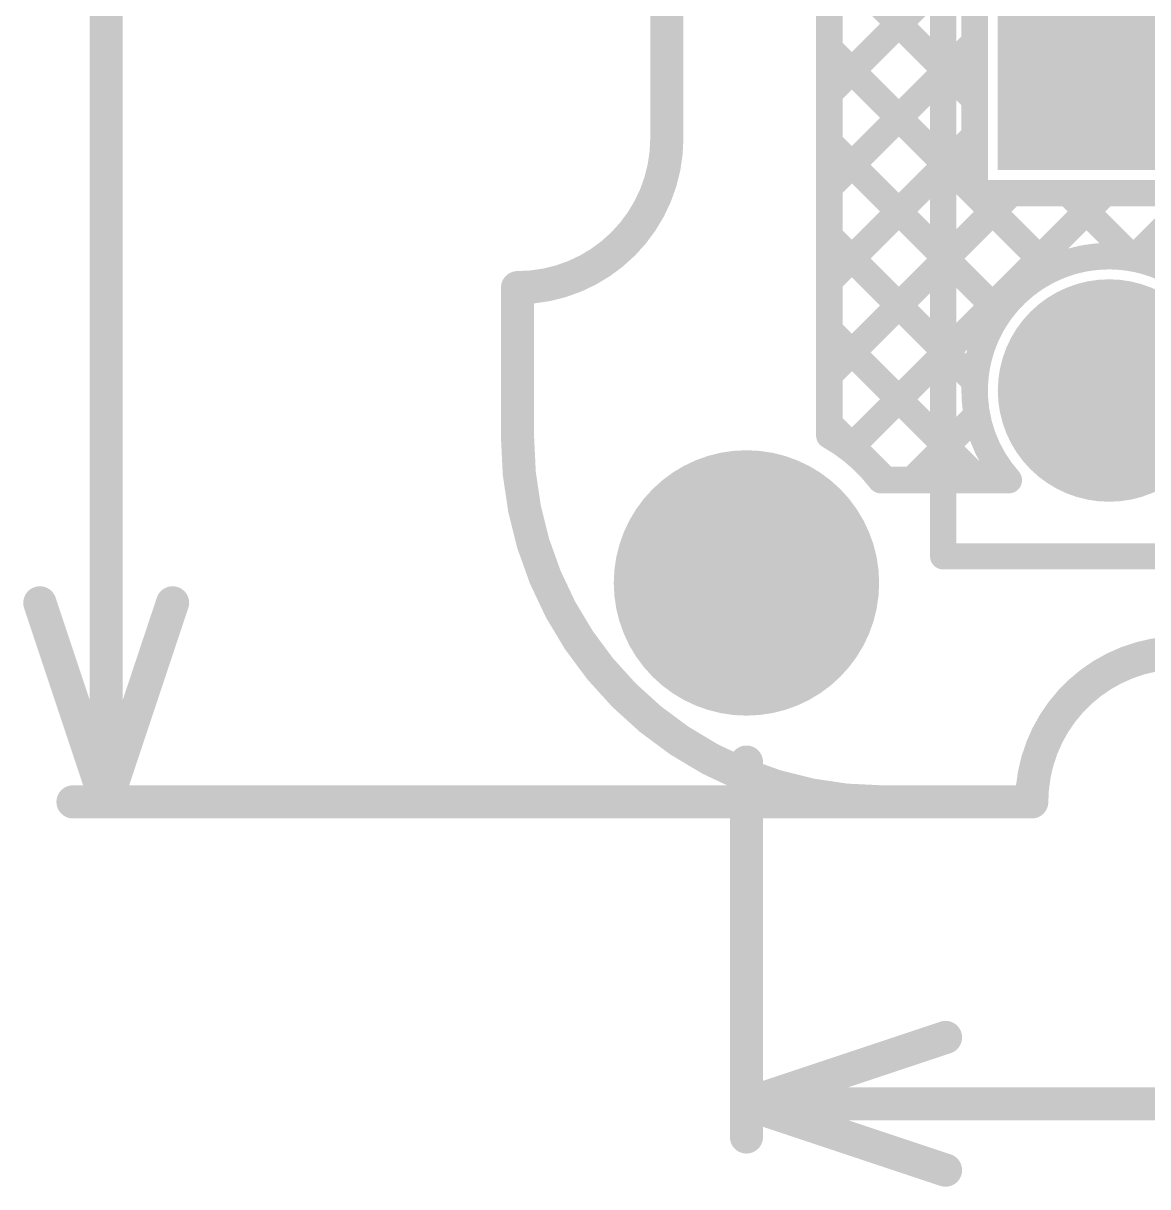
# Model space of a CAD drawing. Header units: millimetres. Extents: x 1.22 to 4.12, y 1.17 to 3.21.
# Drawn here: x 1.221 to 1.56, y 1.191 to 1.5417 of the extents above; entities that cross this region are included whole.
import ezdxf

# ---------------------------------------------------------------- set-up
doc = ezdxf.new("R2010")
doc.units = ezdxf.units.MM
doc.header["$MEASUREMENT"] = 0
for name, color, linetype in [('BottomLayer', 5, 'Continuous'), ('BottomOverlay', 54, 'Continuous'), ('BottomSolder', 6, 'Continuous'), ('Mechanical1', 6, 'Continuous'), ('Mechanical2', 216, 'Continuous'), ('MultiLayer', 9, 'Continuous'), ('PadHoleLayer', 156, 'Continuous'), ('TopLayer', 1, 'Continuous'), ('TopSolder', 216, 'Continuous')]:
    doc.layers.add(name, color=color, linetype=linetype)

# ---------------------------------------------------------------- blocks, each defined once
blk = doc.blocks.new('HDR1X2_B_7')
at = {"layer": 'BottomLayer', "const_width": 0.0295275}
blk.add_lwpolyline([(0.0852362, 0, 1), (0.1147638, 0, 1)], format="xyb", close=True, dxfattribs=at)
at = {"layer": 'BottomLayer'}
blk.add_solid([(-0.0295275, -0.0295275), (0.0295275, -0.0295275), (-0.0295275, 0.0295275), (0.0295275, 0.0295275)], dxfattribs=at)
at = {"layer": 'BottomOverlay', "const_width": 0.007874}
for points in [[(0.15, 0.05), (-0.05, 0.05)], [(-0.05, -0.05), (-0.05, 0.05)], [(0.15, -0.05), (0.15, 0.05)], [(0.15, -0.05), (-0.05, -0.05)]]:
    blk.add_lwpolyline(points, dxfattribs=at)
at = {"layer": 'BottomOverlay', "const_width": 0.003937}
for points in [[(-0.0519685, 0.05, 1), (-0.0480315, 0.05, 1)], [(-0.0519685, 0.05, 1), (-0.0480315, 0.05, 1)], [(0.1480315, 0.05, 1), (0.1519685, 0.05, 1)], [(0.1480315, 0.05, 1), (0.1519685, 0.05, 1)], [(-0.0519685, -0.05, 1), (-0.0480315, -0.05, 1)], [(-0.0519685, -0.05, 1), (-0.0480315, -0.05, 1)], [(0.1480315, -0.05, 1), (0.1519685, -0.05, 1)], [(0.1480315, -0.05, 1), (0.1519685, -0.05, 1)]]:
    blk.add_lwpolyline(points, format="xyb", close=True, dxfattribs=at)
at = {"layer": 'BottomSolder', "const_width": 0.0335275}
blk.add_lwpolyline([(0.0832362, 0, 1), (0.1167638, 0, 1)], format="xyb", close=True, dxfattribs=at)
at = {"layer": 'BottomSolder'}
blk.add_solid([(-0.0335275, -0.0335275), (0.0335275, -0.0335275), (-0.0335275, 0.0335275), (0.0335275, 0.0335275)], dxfattribs=at)
at = {"layer": 'MultiLayer', "const_width": 0.0295275}
blk.add_lwpolyline([(0.0852362, 0, 1), (0.1147638, 0, 1)], format="xyb", close=True, dxfattribs=at)
at = {"layer": 'MultiLayer'}
blk.add_solid([(-0.0295275, -0.0295275), (0.0295275, -0.0295275), (-0.0295275, 0.0295275), (0.0295275, 0.0295275)], dxfattribs=at)
at = {"layer": 'PadHoleLayer', "const_width": 0.0177165}
for points in [[(-0.0088583, 0, 1), (0.0088583, 0, 1)], [(0.0911417, 0, 1), (0.1088583, 0, 1)]]:
    blk.add_lwpolyline(points, format="xyb", close=True, dxfattribs=at)
at = {"layer": 'TopLayer', "const_width": 0.0295275}
blk.add_lwpolyline([(0.0852362, 0, 1), (0.1147638, 0, 1)], format="xyb", close=True, dxfattribs=at)
at = {"layer": 'TopLayer'}
blk.add_solid([(-0.0295275, -0.0295275), (0.0295275, -0.0295275), (-0.0295275, 0.0295275), (0.0295275, 0.0295275)], dxfattribs=at)
at = {"layer": 'TopSolder', "const_width": 0.0335275}
blk.add_lwpolyline([(0.0832362, 0, 1), (0.1167638, 0, 1)], format="xyb", close=True, dxfattribs=at)
at = {"layer": 'TopSolder'}
blk.add_solid([(-0.0335275, -0.0335275), (0.0335275, -0.0335275), (-0.0335275, 0.0335275), (0.0335275, 0.0335275)], dxfattribs=at)

msp = doc.modelspace()

# ---------------------------------------------------------------- linework, layer by layer
at = {"layer": 'BottomLayer', "const_width": 0.008}
for points in [[(1.4639995, 1.4174522), (1.4639995, 1.6112725)], [(1.5077701, 1.4904723), (1.5077701, 1.5715275)], [(1.4639995, 1.5205682), (1.5077701, 1.5643388)], [(1.4639995, 1.5624177), (1.5077701, 1.5186471)], [(1.4639995, 1.4922839), (1.5077701, 1.5360545)], [(1.4639995, 1.5341334), (1.5306497, 1.4674832)], [(1.4639995, 1.4639996), (1.5077701, 1.5077702)], [(1.4639995, 1.5058491), (1.515308, 1.4545406)], [(1.4639995, 1.4357153), (1.5187565, 1.4904723)], [(1.4700368, 1.4134683), (1.5470408, 1.4904723)], [(1.4700368, 1.4134683), (1.5470408, 1.4904723)], [(1.5077701, 1.4904723), (1.5888253, 1.4904723)], [(1.5359449, 1.4904723), (1.5555425, 1.4708747)], [(1.5556988, 1.470846), (1.5753251, 1.4904723)], [(1.4639995, 1.4775648), (1.5078604, 1.4337039)], [(1.4639995, 1.4492805), (1.5092801, 1.4039999)], [(1.4888527, 1.4039999), (1.5084516, 1.4235988)], [(1.4639995, 1.4209962), (1.4809958, 1.4039999)], [(1.4794965, 1.4039999), (1.5180738, 1.4039999)]]:
    msp.add_lwpolyline(points, dxfattribs=at)
at = {"layer": 'BottomLayer', "const_width": 0.004}
for points in [[(1.5057701, 1.5360545, 1), (1.5097701, 1.5360545, 1)], [(1.4619995, 1.5341334, 1), (1.4659995, 1.5341334, 1)], [(1.4619995, 1.5205682, 1), (1.4659995, 1.5205682, 1)], [(1.5057701, 1.5186471, 1), (1.5097701, 1.5186471, 1)], [(1.5057701, 1.5077702, 1), (1.5097701, 1.5077702, 1)], [(1.4619995, 1.5058491, 1), (1.4659995, 1.5058491, 1)], [(1.4619995, 1.4922839, 1), (1.4659995, 1.4922839, 1)], [(1.5057701, 1.4904723, 1), (1.5097701, 1.4904723, 1)], [(1.5057701, 1.4904723, 1), (1.5097701, 1.4904723, 1)], [(1.5167565, 1.4904723, 1), (1.5207565, 1.4904723, 1)], [(1.5339449, 1.4904723, 1), (1.5379449, 1.4904723, 1)], [(1.5450408, 1.4904723, 1), (1.5490408, 1.4904723, 1)], [(1.5450408, 1.4904723, 1), (1.5490408, 1.4904723, 1)], [(1.4619995, 1.4775648, 1), (1.4659995, 1.4775648, 1)], [(1.5535425, 1.4708747, 1), (1.5575425, 1.4708747, 1)], [(1.5536988, 1.470846, 1), (1.5576988, 1.470846, 1)], [(1.5286497, 1.4674832, 1), (1.5326497, 1.4674832, 1)], [(1.4619995, 1.4639996, 1), (1.4659995, 1.4639996, 1)], [(1.513308, 1.4545406, 1), (1.517308, 1.4545406, 1)], [(1.4619995, 1.4492805, 1), (1.4659995, 1.4492805, 1)], [(1.4619995, 1.4357153, 1), (1.4659995, 1.4357153, 1)], [(1.5058604, 1.4337039, 1), (1.5098604, 1.4337039, 1)], [(1.5064516, 1.4235988, 1), (1.5104516, 1.4235988, 1)], [(1.4619995, 1.4209962, 1), (1.4659995, 1.4209962, 1)], [(1.4619995, 1.4174522, 1), (1.4659995, 1.4174522, 1)], [(1.4619995, 1.4174522, 1), (1.4659995, 1.4174522, 1)], [(1.4680368, 1.4134683, 1), (1.4720368, 1.4134683, 1)], [(1.4680368, 1.4134683, 1), (1.4720368, 1.4134683, 1)], [(1.4774965, 1.4039999, 1), (1.4814965, 1.4039999, 1)], [(1.4774965, 1.4039999, 1), (1.4814965, 1.4039999, 1)], [(1.4789958, 1.4039999, 1), (1.4829958, 1.4039999, 1)], [(1.4868527, 1.4039999, 1), (1.4908527, 1.4039999, 1)], [(1.5072801, 1.4039999, 1), (1.5112801, 1.4039999, 1)], [(1.5160738, 1.4039999, 1), (1.5200738, 1.4039999, 1)], [(1.5160738, 1.4039999, 1), (1.5200738, 1.4039999, 1)]]:
    msp.add_lwpolyline(points, format="xyb", close=True, dxfattribs=at)
at = {"layer": 'BottomLayer', "const_width": 0.008}
for points in [[(1.5180738, 1.4039999, -1.45195899002476), (1.5888253, 1.4309999)], [(1.4639995, 1.4174522, -0.1016333705874429), (1.4794965, 1.4039999)]]:
    msp.add_lwpolyline(points, format="xyb", dxfattribs=at)
at = {"layer": 'BottomSolder', "const_width": 0.004}
msp.add_lwpolyline([(1.4369996, 1.3729999, 1), (1.4409996, 1.3729999, 1)], format="xyb", close=True, dxfattribs=at)
at = {"layer": 'Mechanical1', "const_width": 0.01}
for points in [[(1.2459996, 1.3069984), (1.2459996, 1.7420858)], [(1.2259996, 1.3669984), (1.2459996, 1.3069984)], [(1.2459996, 1.3069984), (1.2659996, 1.3669984)], [(1.4389996, 1.2059999), (1.4389996, 1.3189999)], [(1.2359996, 1.3069984), (1.5099999, 1.3069984)], [(1.4389996, 1.2159999), (1.4989996, 1.2359999)], [(1.4389996, 1.2159999), (1.4989996, 1.1959999)], [(1.4389996, 1.2159999), (1.6900871, 1.2159999)]]:
    msp.add_lwpolyline(points, dxfattribs=at)
at = {"layer": 'Mechanical1', "const_width": 0.005}
for points in [[(1.2234996, 1.3669984, 1), (1.2284996, 1.3669984, 1)], [(1.2634996, 1.3669984, 1), (1.2684996, 1.3669984, 1)], [(1.4364996, 1.3189999, 1), (1.4414996, 1.3189999, 1)], [(1.2334996, 1.3069984, 1), (1.2384996, 1.3069984, 1)], [(1.2434996, 1.3069984, 1), (1.2484996, 1.3069984, 1)], [(1.2434996, 1.3069984, 1), (1.2484996, 1.3069984, 1)], [(1.2434996, 1.3069984, 1), (1.2484996, 1.3069984, 1)], [(1.5074999, 1.3069984, 1), (1.5124999, 1.3069984, 1)], [(1.4964996, 1.2359999, 1), (1.5014996, 1.2359999, 1)], [(1.4364996, 1.2159999, 1), (1.4414996, 1.2159999, 1)], [(1.4364996, 1.2159999, 1), (1.4414996, 1.2159999, 1)], [(1.4364996, 1.2159999, 1), (1.4414996, 1.2159999, 1)], [(1.4364996, 1.2059999, 1), (1.4414996, 1.2059999, 1)], [(1.4964996, 1.1959999, 1), (1.5014996, 1.1959999, 1)]]:
    msp.add_lwpolyline(points, format="xyb", close=True, dxfattribs=at)
at = {"layer": 'Mechanical2', "const_width": 0.01}
for points in [[(1.4149997, 1.507), (1.4149997, 1.647)], [(1.3699996, 1.4167219), (1.3699996, 1.4619999)], [(1.4797219, 1.3069984), (1.5249999, 1.3069984)]]:
    msp.add_lwpolyline(points, dxfattribs=at)
for points in [[(1.4149997, 1.507, -0.4142135623730951), (1.3699996, 1.4619999)], [(1.3699996, 1.4167219, -1.496605762665489), (1.3699995, 1.4167217)], [(1.4797219, 1.3069996, -0.4142135623730951), (1.3699996, 1.4167219)], [(1.5249999, 1.3069984, -0.4142135623730951), (1.5699999, 1.3519984)]]:
    msp.add_lwpolyline(points, format="xyb", dxfattribs=at)
at = {"layer": 'Mechanical2', "const_width": 0.005}
for points in [[(1.4124997, 1.507, 1), (1.4174997, 1.507, 1)], [(1.4124997, 1.507, 1), (1.4174997, 1.507, 1)], [(1.3674996, 1.4619999, 1), (1.3724996, 1.4619999, 1)], [(1.3674996, 1.4619999, 1), (1.3724996, 1.4619999, 1)], [(1.3674995, 1.4167217, 1), (1.3724995, 1.4167217, 1)], [(1.3674996, 1.4167219, 1), (1.3724996, 1.4167219, 1)], [(1.3674996, 1.4167219, 1), (1.3724996, 1.4167219, 1)], [(1.3674996, 1.4167219, 1), (1.3724996, 1.4167219, 1)], [(1.4772219, 1.3069996, 1), (1.4822219, 1.3069996, 1)], [(1.4772219, 1.3069984, 1), (1.4822219, 1.3069984, 1)], [(1.5224999, 1.3069984, 1), (1.5274999, 1.3069984, 1)], [(1.5224999, 1.3069984, 1), (1.5274999, 1.3069984, 1)]]:
    msp.add_lwpolyline(points, format="xyb", close=True, dxfattribs=at)
at = {"layer": 'PadHoleLayer', "const_width": 0.04}
msp.add_lwpolyline([(1.4189996, 1.3729999, 1), (1.4589996, 1.3729999, 1)], format="xyb", close=True, dxfattribs=at)
at = {"layer": 'TopLayer'}
for points, const_width in [([(1.4639995, 1.4174522), (1.4639995, 1.6112725)], 0.008), ([(1.5077701, 1.4904723), (1.5077701, 1.5715275)], 0.008), ([(1.4639995, 1.5205682), (1.5077701, 1.5643388)], 0.008), ([(1.4639995, 1.5624177), (1.5077701, 1.5186471)], 0.008), ([(1.4639995, 1.4922839), (1.5077701, 1.5360545)], 0.008), ([(1.4639995, 1.5341334), (1.5306497, 1.4674832)], 0.008), ([(1.5482977, 1.5309999), (1.7639995, 1.5309999)], 0.012), ([(1.4639995, 1.4639996), (1.5077701, 1.5077702)], 0.008), ([(1.4639995, 1.5058491), (1.515308, 1.4545406)], 0.008), ([(1.4639995, 1.4357153), (1.5187565, 1.4904723)], 0.008), ([(1.4700368, 1.4134683), (1.5470408, 1.4904723)], 0.008), ([(1.4700368, 1.4134683), (1.5470408, 1.4904723)], 0.008), ([(1.5077701, 1.4904723), (1.5888253, 1.4904723)], 0.008), ([(1.5359449, 1.4904723), (1.5555425, 1.4708747)], 0.008), ([(1.5556988, 1.470846), (1.5753251, 1.4904723)], 0.008), ([(1.4639995, 1.4775648), (1.5078604, 1.4337039)], 0.008), ([(1.4639995, 1.4492805), (1.5092801, 1.4039999)], 0.008), ([(1.5482977, 1.4309999), (1.6399996, 1.4309999)], 0.012), ([(1.4888527, 1.4039999), (1.5084516, 1.4235988)], 0.008), ([(1.4639995, 1.4209962), (1.4809958, 1.4039999)], 0.008), ([(1.4794965, 1.4039999), (1.5180738, 1.4039999)], 0.008)]:
    msp.add_lwpolyline(points, dxfattribs=dict(at, const_width=const_width))
for points, const_width in [([(1.5057701, 1.5360545, 1), (1.5097701, 1.5360545, 1)], 0.004), ([(1.4619995, 1.5341334, 1), (1.4659995, 1.5341334, 1)], 0.004), ([(1.5452977, 1.5309999, 1), (1.5512977, 1.5309999, 1)], 0.006), ([(1.4619995, 1.5205682, 1), (1.4659995, 1.5205682, 1)], 0.004), ([(1.5057701, 1.5186471, 1), (1.5097701, 1.5186471, 1)], 0.004), ([(1.5057701, 1.5077702, 1), (1.5097701, 1.5077702, 1)], 0.004), ([(1.4619995, 1.5058491, 1), (1.4659995, 1.5058491, 1)], 0.004), ([(1.4619995, 1.4922839, 1), (1.4659995, 1.4922839, 1)], 0.004), ([(1.5057701, 1.4904723, 1), (1.5097701, 1.4904723, 1)], 0.004), ([(1.5057701, 1.4904723, 1), (1.5097701, 1.4904723, 1)], 0.004), ([(1.5167565, 1.4904723, 1), (1.5207565, 1.4904723, 1)], 0.004), ([(1.5339449, 1.4904723, 1), (1.5379449, 1.4904723, 1)], 0.004), ([(1.5450408, 1.4904723, 1), (1.5490408, 1.4904723, 1)], 0.004), ([(1.5450408, 1.4904723, 1), (1.5490408, 1.4904723, 1)], 0.004), ([(1.4619995, 1.4775648, 1), (1.4659995, 1.4775648, 1)], 0.004), ([(1.5535425, 1.4708747, 1), (1.5575425, 1.4708747, 1)], 0.004), ([(1.5536988, 1.470846, 1), (1.5576988, 1.470846, 1)], 0.004), ([(1.5286497, 1.4674832, 1), (1.5326497, 1.4674832, 1)], 0.004), ([(1.4619995, 1.4639996, 1), (1.4659995, 1.4639996, 1)], 0.004), ([(1.513308, 1.4545406, 1), (1.517308, 1.4545406, 1)], 0.004), ([(1.4619995, 1.4492805, 1), (1.4659995, 1.4492805, 1)], 0.004), ([(1.4619995, 1.4357153, 1), (1.4659995, 1.4357153, 1)], 0.004), ([(1.5058604, 1.4337039, 1), (1.5098604, 1.4337039, 1)], 0.004), ([(1.5452977, 1.4309999, 1), (1.5512977, 1.4309999, 1)], 0.006), ([(1.5064516, 1.4235988, 1), (1.5104516, 1.4235988, 1)], 0.004), ([(1.4619995, 1.4209962, 1), (1.4659995, 1.4209962, 1)], 0.004), ([(1.4619995, 1.4174522, 1), (1.4659995, 1.4174522, 1)], 0.004), ([(1.4619995, 1.4174522, 1), (1.4659995, 1.4174522, 1)], 0.004), ([(1.4680368, 1.4134683, 1), (1.4720368, 1.4134683, 1)], 0.004), ([(1.4680368, 1.4134683, 1), (1.4720368, 1.4134683, 1)], 0.004), ([(1.4774965, 1.4039999, 1), (1.4814965, 1.4039999, 1)], 0.004), ([(1.4774965, 1.4039999, 1), (1.4814965, 1.4039999, 1)], 0.004), ([(1.4789958, 1.4039999, 1), (1.4829958, 1.4039999, 1)], 0.004), ([(1.4868527, 1.4039999, 1), (1.4908527, 1.4039999, 1)], 0.004), ([(1.5072801, 1.4039999, 1), (1.5112801, 1.4039999, 1)], 0.004), ([(1.5160738, 1.4039999, 1), (1.5200738, 1.4039999, 1)], 0.004), ([(1.5160738, 1.4039999, 1), (1.5200738, 1.4039999, 1)], 0.004)]:
    msp.add_lwpolyline(points, format="xyb", close=True, dxfattribs=dict(at, const_width=const_width))
at = {"layer": 'TopLayer', "const_width": 0.008}
for points in [[(1.5180738, 1.4039999, -1.160295713722055), (1.5850875, 1.4479999)], [(1.4639995, 1.4174522, -0.1016333705874429), (1.4794965, 1.4039999)]]:
    msp.add_lwpolyline(points, format="xyb", dxfattribs=at)
at = {"layer": 'TopSolder', "const_width": 0.004}
msp.add_lwpolyline([(1.4369996, 1.3729999, 1), (1.4409996, 1.3729999, 1)], format="xyb", close=True, dxfattribs=at)

# ---------------------------------------------------------------- block references
at = {"rotation": 270}
msp.add_blockref('HDR1X2_B_7', (1.5482977, 1.5309999), dxfattribs=at)

doc.saveas('drawing.dxf')
